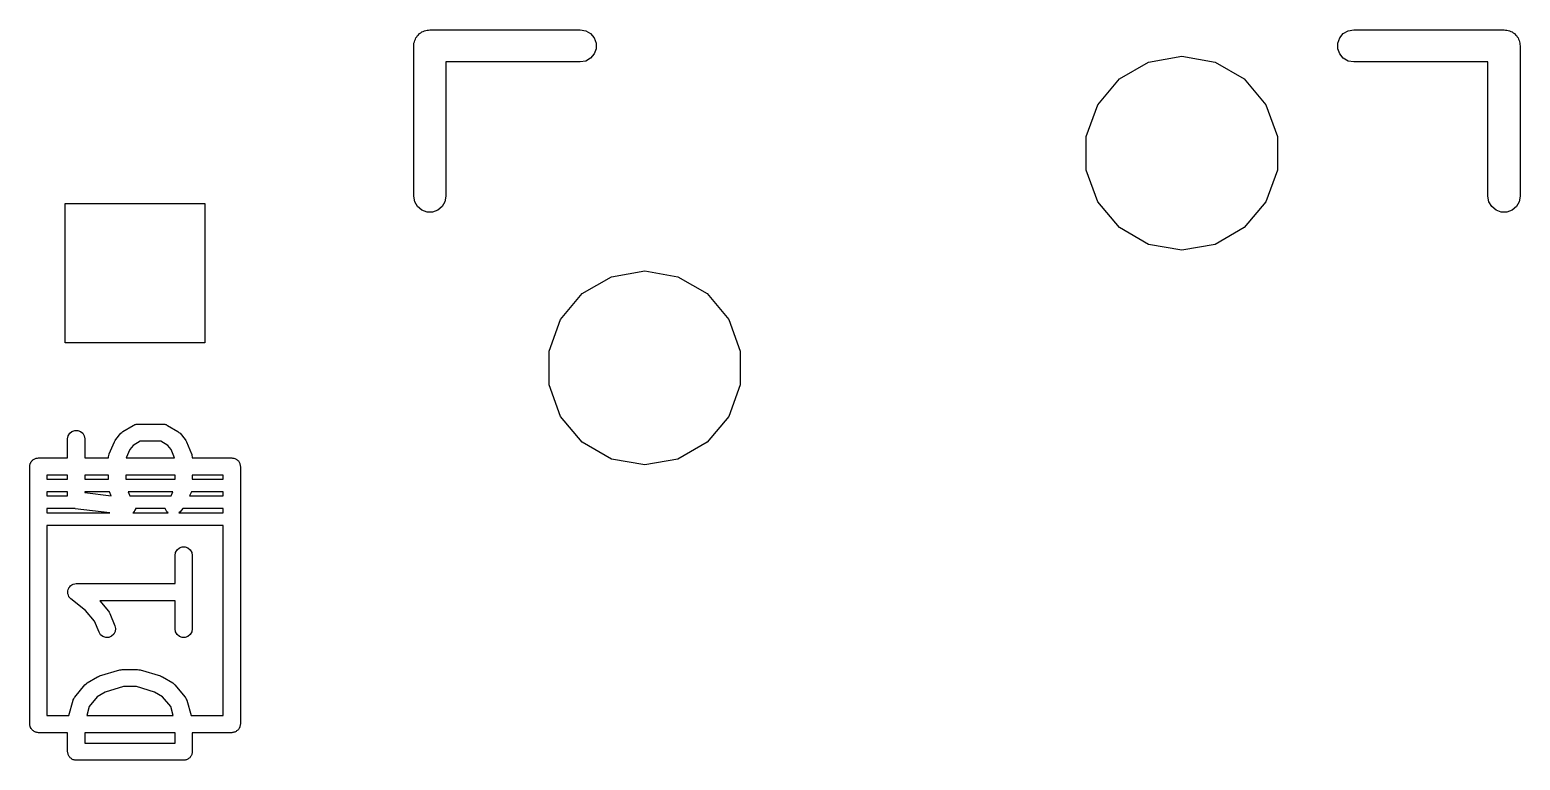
# Model space of a CAD drawing. Extents: x 47 to 330, y -254 to -153.
# Drawn here: x 51.3 to 68.92, y -182.1 to -173.46 of the extents above; entities that cross this region are included whole.
import ezdxf

# ---------------------------------------------------------------- set-up
doc = ezdxf.new("R2010")
doc.units = 0
doc.header["$MEASUREMENT"] = 0
doc.layers.add('BLACK', color=7, linetype='CONTINUOUS')

msp = doc.modelspace()

# ---------------------------------------------------------------- linework, layer by layer
at = {"layer": 'Black'}
for p, q in [((55.8543, -173.57), (55.86, -173.555)), ((55.86, -173.555), (55.8707, -173.542)), ((55.8707, -173.542), (55.8791, -173.528)), ((55.8791, -173.528), (55.8918, -173.517)), ((55.8918, -173.517), (55.9025, -173.504)), ((55.9025, -173.504), (55.917, -173.496)), ((55.917, -173.496), (55.9297, -173.485)), ((55.9297, -173.485), (55.9454, -173.479)), ((55.9454, -173.479), (55.9598, -173.471)), ((55.9598, -173.471), (55.9763, -173.468)), ((55.9763, -173.468), (55.9919, -173.462)), ((55.9919, -173.462), (56.0086, -173.462)), ((56.0086, -173.462), (56.025, -173.459)), ((56.025, -173.459), (57.803, -173.459)), ((57.803, -173.459), (57.8682, -173.471)), ((57.8682, -173.471), (57.9255, -173.504)), ((57.9255, -173.504), (57.968, -173.555)), ((57.968, -173.555), (57.9906, -173.617)), ((66.7594, -173.617), (66.782, -173.555)), ((66.782, -173.555), (66.8245, -173.504)), ((66.8245, -173.504), (66.8818, -173.471)), ((66.8818, -173.471), (66.947, -173.459)), ((66.947, -173.459), (68.725, -173.459)), ((68.725, -173.459), (68.7414, -173.462)), ((68.7414, -173.462), (68.7581, -173.462)), ((68.7581, -173.462), (68.7737, -173.468)), ((68.7737, -173.468), (68.7902, -173.471)), ((68.7902, -173.471), (68.8046, -173.479)), ((68.8046, -173.479), (68.8203, -173.485)), ((68.8203, -173.485), (68.833, -173.496)), ((68.833, -173.496), (68.8475, -173.504)), ((68.8475, -173.504), (68.8582, -173.517)), ((68.8582, -173.517), (68.8709, -173.528)), ((68.8709, -173.528), (68.8793, -173.542)), ((68.8793, -173.542), (68.89, -173.555)), ((68.89, -173.555), (68.8957, -173.57)), ((55.8345, -173.65), (55.8374, -173.634)), ((55.8345, -175.428), (55.8345, -173.65)), ((55.8374, -173.617), (55.8431, -173.601)), ((55.8374, -173.634), (55.8374, -173.617)), ((55.8431, -173.601), (55.846, -173.585)), ((55.846, -173.585), (55.8543, -173.57)), ((57.9906, -173.683), (57.968, -173.745)), ((57.9906, -173.617), (57.9906, -173.683)), ((66.7594, -173.683), (66.7594, -173.617)), ((66.782, -173.745), (66.7594, -173.683)), ((68.8957, -173.57), (68.904, -173.585)), ((68.904, -173.585), (68.9069, -173.601)), ((68.9069, -173.601), (68.9126, -173.617)), ((68.9126, -173.617), (68.9126, -173.634)), ((68.9126, -173.634), (68.9155, -173.65)), ((68.9155, -173.65), (68.9155, -175.428)), ((57.803, -173.84), (56.2155, -173.84)), ((56.2155, -173.84), (56.2155, -175.428)), ((57.8682, -173.829), (57.803, -173.84)), ((57.9255, -173.796), (57.8682, -173.829)), ((57.968, -173.745), (57.9255, -173.796)), ((64.1775, -174.041), (64.5226, -173.842)), ((64.5226, -173.842), (64.915, -173.773)), ((64.915, -173.773), (65.3074, -173.842)), ((65.3074, -173.842), (65.6525, -174.041)), ((66.8245, -173.796), (66.782, -173.745)), ((66.8818, -173.829), (66.8245, -173.796)), ((66.947, -173.84), (66.8818, -173.829)), ((68.5345, -173.84), (66.947, -173.84)), ((68.5345, -175.428), (68.5345, -173.84)), ((63.9214, -174.346), (64.1775, -174.041)), ((65.6525, -174.041), (65.9086, -174.346)), ((63.7851, -174.721), (63.9214, -174.346)), ((65.9086, -174.346), (66.0449, -174.721)), ((63.7851, -175.119), (63.7851, -174.721)), ((66.0449, -174.721), (66.0449, -175.119)), ((63.9214, -175.494), (63.7851, -175.119)), ((66.0449, -175.119), (65.9086, -175.494)), ((55.846, -175.493), (55.8345, -175.428)), ((55.8791, -175.55), (55.846, -175.493)), ((56.204, -175.493), (56.1709, -175.55)), ((56.2155, -175.428), (56.204, -175.493)), ((64.1775, -175.799), (63.9214, -175.494)), ((65.9086, -175.494), (65.6525, -175.799)), ((68.546, -175.493), (68.5345, -175.428)), ((68.5791, -175.55), (68.546, -175.493)), ((68.904, -175.493), (68.8709, -175.55)), ((68.9155, -175.428), (68.904, -175.493)), ((51.7145, -177.165), (51.7145, -175.514)), ((51.7145, -175.514), (53.3655, -175.514)), ((53.3655, -175.514), (53.3655, -177.165)), ((55.9297, -175.593), (55.8791, -175.55)), ((55.9919, -175.616), (55.9297, -175.593)), ((56.0581, -175.616), (55.9919, -175.616)), ((56.1202, -175.593), (56.0581, -175.616)), ((56.1709, -175.55), (56.1202, -175.593)), ((68.6298, -175.593), (68.5791, -175.55)), ((68.6919, -175.616), (68.6298, -175.593)), ((68.7581, -175.616), (68.6919, -175.616)), ((68.8203, -175.593), (68.7581, -175.616)), ((68.8709, -175.55), (68.8203, -175.593)), ((64.5226, -175.998), (64.1775, -175.799)), ((65.6525, -175.799), (65.3074, -175.998)), ((64.915, -176.067), (64.5226, -175.998)), ((65.3074, -175.998), (64.915, -176.067)), ((58.1726, -176.382), (58.565, -176.313)), ((58.565, -176.313), (58.9574, -176.382)), ((57.8275, -176.581), (58.1726, -176.382)), ((58.9574, -176.382), (59.3025, -176.581)), ((57.5714, -176.886), (57.8275, -176.581)), ((59.3025, -176.581), (59.5586, -176.886)), ((57.4351, -177.261), (57.5714, -176.886)), ((59.5586, -176.886), (59.6949, -177.261)), ((53.3655, -177.165), (51.7145, -177.165)), ((57.4351, -177.659), (57.4351, -177.261)), ((59.6949, -177.261), (59.6949, -177.659)), ((57.5714, -178.034), (57.4351, -177.659)), ((59.6949, -177.659), (59.5586, -178.034)), ((52.518, -178.14), (52.5271, -178.136)), ((52.5271, -178.136), (52.5355, -178.131)), ((52.5355, -178.131), (52.5434, -178.13)), ((52.5434, -178.13), (52.5509, -178.127)), ((52.5509, -178.127), (52.5606, -178.127)), ((52.5606, -178.127), (52.5702, -178.125)), ((52.5702, -178.125), (52.8726, -178.125)), ((52.8726, -178.125), (52.8822, -178.127)), ((52.8822, -178.127), (52.8919, -178.127)), ((52.8919, -178.127), (52.8995, -178.13)), ((52.8995, -178.13), (52.9074, -178.131)), ((52.9074, -178.131), (52.9158, -178.136)), ((52.9158, -178.136), (52.9249, -178.14)), ((57.8275, -178.339), (57.5714, -178.034)), ((59.5586, -178.034), (59.3025, -178.339)), ((51.7429, -178.299), (51.7491, -178.265)), ((51.7429, -178.524), (51.7429, -178.299)), ((51.7491, -178.265), (51.7667, -178.234)), ((51.7667, -178.234), (51.7937, -178.211)), ((51.7937, -178.211), (51.8269, -178.199)), ((51.8269, -178.199), (51.8622, -178.199)), ((51.8622, -178.199), (51.8953, -178.211)), ((51.8953, -178.211), (51.9224, -178.234)), ((51.9224, -178.234), (51.94, -178.265)), ((51.94, -178.265), (51.9461, -178.299)), ((51.9461, -178.299), (51.9461, -178.524)), ((52.3032, -178.32), (52.3108, -178.307)), ((52.3108, -178.307), (52.3712, -178.234)), ((52.3712, -178.234), (52.3842, -178.223)), ((52.3842, -178.223), (52.397, -178.212)), ((52.397, -178.212), (52.518, -178.14)), ((52.9249, -178.14), (53.0458, -178.212)), ((53.0458, -178.212), (53.0586, -178.223)), ((53.0586, -178.223), (53.0716, -178.234)), ((53.0716, -178.234), (53.1321, -178.307)), ((53.1321, -178.307), (53.1396, -178.32)), ((52.2302, -178.498), (52.2329, -178.482)), ((52.2329, -178.482), (52.234, -178.48)), ((52.234, -178.48), (52.2345, -178.478)), ((52.2345, -178.478), (52.295, -178.333)), ((52.295, -178.333), (52.3032, -178.32)), ((52.4767, -178.425), (52.4354, -178.524)), ((52.5163, -178.378), (52.4767, -178.425)), ((52.5984, -178.328), (52.5163, -178.378)), ((52.8445, -178.328), (52.5984, -178.328)), ((52.9265, -178.378), (52.8445, -178.328)), ((52.9662, -178.425), (52.9265, -178.378)), ((53.0075, -178.524), (52.9662, -178.425)), ((53.1396, -178.32), (53.1478, -178.333)), ((53.1478, -178.333), (53.2083, -178.478)), ((53.2083, -178.478), (53.2088, -178.48)), ((53.2088, -178.48), (53.21, -178.482)), ((53.21, -178.482), (53.2127, -178.498)), ((58.1726, -178.538), (57.8275, -178.339)), ((59.3025, -178.339), (58.9574, -178.538)), ((51.2954, -178.626), (51.2969, -178.617)), ((51.2954, -181.674), (51.2954, -178.626)), ((51.2969, -178.608), (51.3, -178.6)), ((51.2969, -178.617), (51.2969, -178.608)), ((51.3, -178.6), (51.3015, -178.591)), ((51.3015, -178.591), (51.306, -178.584)), ((51.306, -178.584), (51.309, -178.575)), ((51.309, -178.575), (51.3147, -178.568)), ((51.3147, -178.568), (51.3192, -178.561)), ((51.3192, -178.561), (51.326, -178.555)), ((51.326, -178.555), (51.3317, -178.548)), ((51.3317, -178.548), (51.3394, -178.544)), ((51.3394, -178.544), (51.3462, -178.538)), ((51.3462, -178.538), (51.3546, -178.535)), ((51.3546, -178.535), (51.3623, -178.531)), ((51.3623, -178.531), (51.371, -178.529)), ((51.371, -178.529), (51.3794, -178.526)), ((51.3794, -178.526), (51.3882, -178.526)), ((51.3882, -178.526), (51.397, -178.524)), ((51.397, -178.524), (51.7429, -178.524)), ((51.9461, -178.524), (52.2267, -178.524)), ((52.2267, -178.517), (52.2271, -178.515)), ((52.2267, -178.524), (52.2267, -178.517)), ((52.2268, -178.512), (52.2302, -178.498)), ((52.2271, -178.515), (52.2268, -178.512)), ((52.4354, -178.524), (53.0075, -178.524)), ((53.2127, -178.498), (53.216, -178.512)), ((53.216, -178.512), (53.2157, -178.515)), ((53.2157, -178.515), (53.2161, -178.517)), ((53.2161, -178.517), (53.2161, -178.524)), ((53.2161, -178.524), (53.683, -178.524)), ((53.683, -178.524), (53.6918, -178.526)), ((53.6918, -178.526), (53.7006, -178.526)), ((53.7006, -178.526), (53.709, -178.529)), ((53.709, -178.529), (53.7177, -178.531)), ((53.7177, -178.531), (53.7254, -178.535)), ((53.7254, -178.535), (53.7338, -178.538)), ((53.7338, -178.538), (53.7406, -178.544)), ((53.7406, -178.544), (53.7483, -178.548)), ((53.7483, -178.548), (53.754, -178.555)), ((53.754, -178.555), (53.7608, -178.561)), ((53.7608, -178.561), (53.7653, -178.568)), ((53.7653, -178.568), (53.771, -178.575)), ((53.771, -178.575), (53.774, -178.584)), ((53.774, -178.584), (53.7785, -178.591)), ((53.7785, -178.591), (53.78, -178.6)), ((53.78, -178.6), (53.7831, -178.608)), ((53.7831, -178.608), (53.7831, -178.617)), ((53.7831, -178.617), (53.7846, -178.626)), ((53.7846, -178.626), (53.7846, -181.674)), ((58.565, -178.607), (58.1726, -178.538)), ((58.9574, -178.538), (58.565, -178.607)), ((51.7429, -178.728), (51.4986, -178.728)), ((51.4986, -178.728), (51.4986, -178.775)), ((51.4986, -178.775), (51.54, -178.775)), ((51.54, -178.775), (51.7429, -178.775)), ((51.7429, -178.775), (51.7429, -178.728)), ((51.9461, -178.728), (51.9461, -178.775)), ((52.2267, -178.728), (51.9461, -178.728)), ((51.9461, -178.775), (52.2267, -178.775)), ((52.2267, -178.775), (52.2267, -178.728)), ((52.4299, -178.728), (52.4299, -178.775)), ((53.0129, -178.728), (52.4299, -178.728)), ((52.4299, -178.775), (53.0129, -178.775)), ((53.0129, -178.775), (53.0129, -178.728)), ((53.2161, -178.728), (53.2161, -178.775)), ((53.5814, -178.728), (53.2161, -178.728)), ((53.2161, -178.775), (53.5814, -178.775)), ((53.5814, -178.775), (53.5814, -178.728)), ((51.54, -178.925), (51.4986, -178.925)), ((51.4986, -178.925), (51.4986, -178.975)), ((51.4986, -178.975), (51.7429, -178.975)), ((51.7429, -178.925), (51.54, -178.925)), ((51.7429, -178.975), (51.7429, -178.925)), ((51.9461, -178.925), (51.9461, -178.935)), ((52.237, -178.925), (51.9461, -178.925)), ((51.9461, -178.935), (52.2567, -178.972)), ((52.2567, -178.972), (52.237, -178.925)), ((52.4571, -178.925), (52.4767, -178.972)), ((52.9857, -178.925), (52.4571, -178.925)), ((52.4767, -178.972), (52.4793, -178.975)), ((52.4793, -178.975), (52.9636, -178.975)), ((52.9636, -178.975), (52.9662, -178.972)), ((52.9662, -178.972), (52.9857, -178.925)), ((53.2058, -178.925), (53.185, -178.975)), ((53.185, -178.975), (53.5814, -178.975)), ((53.5814, -178.925), (53.2058, -178.925)), ((53.5814, -178.975), (53.5814, -178.925)), ((51.4986, -179.125), (51.4986, -179.175)), ((51.8263, -179.125), (51.4986, -179.125)), ((51.4986, -179.175), (52.2406, -179.175)), ((51.8269, -179.125), (51.8263, -179.125)), ((51.8297, -179.125), (51.8269, -179.125)), ((51.8324, -179.126), (51.8297, -179.125)), ((52.2406, -179.175), (51.8324, -179.126)), ((52.5156, -179.173), (52.5131, -179.175)), ((52.5131, -179.175), (52.93, -179.175)), ((52.5269, -179.163), (52.5156, -179.173)), ((52.5284, -179.161), (52.5269, -179.163)), ((52.5306, -179.159), (52.5284, -179.161)), ((52.5372, -179.145), (52.5306, -179.159)), ((52.5446, -179.133), (52.5372, -179.145)), ((52.5452, -179.13), (52.5446, -179.133)), ((52.5465, -179.127), (52.5452, -179.13)), ((52.5468, -179.125), (52.5465, -179.127)), ((52.8968, -179.125), (52.5468, -179.125)), ((52.8982, -179.133), (52.8968, -179.125)), ((52.916, -179.163), (52.8982, -179.133)), ((52.93, -179.175), (52.916, -179.163)), ((53.0716, -179.163), (53.0571, -179.175)), ((53.0571, -179.175), (53.5814, -179.175)), ((53.1031, -179.125), (53.0716, -179.163)), ((53.5814, -179.125), (53.1031, -179.125)), ((53.5814, -179.175), (53.5814, -179.125)), ((51.4986, -179.325), (51.4986, -181.572)), ((53.5814, -179.325), (51.4986, -179.325)), ((53.5814, -181.572), (53.5814, -179.325)), ((53.0129, -179.678), (53.0191, -179.644)), ((53.0129, -180.012), (53.0129, -179.678)), ((53.0191, -179.644), (53.0367, -179.613)), ((53.0367, -179.613), (53.0637, -179.59)), ((53.0637, -179.59), (53.0969, -179.578)), ((53.0969, -179.578), (53.1322, -179.578)), ((53.1322, -179.578), (53.1653, -179.59)), ((53.1653, -179.59), (53.1924, -179.613)), ((53.1924, -179.613), (53.21, -179.644)), ((53.21, -179.644), (53.2161, -179.678)), ((53.2161, -179.678), (53.2161, -180.549)), ((51.7501, -180.081), (51.7554, -180.065)), ((51.7554, -180.065), (51.7561, -180.064)), ((51.7561, -180.064), (51.7565, -180.063)), ((51.7565, -180.063), (51.7671, -180.05)), ((51.7671, -180.05), (51.7774, -180.037)), ((51.7774, -180.037), (51.7784, -180.037)), ((51.7784, -180.037), (51.7792, -180.036)), ((51.7792, -180.036), (51.7935, -180.028)), ((51.7935, -180.028), (51.8076, -180.019)), ((51.8076, -180.019), (51.8087, -180.019)), ((51.8087, -180.019), (51.8098, -180.018)), ((51.8098, -180.018), (51.826, -180.015)), ((51.826, -180.015), (51.8421, -180.012)), ((51.8421, -180.012), (51.8433, -180.012)), ((51.8433, -180.012), (51.8445, -180.012)), ((51.8445, -180.012), (53.0129, -180.012)), ((51.7441, -180.098), (51.7445, -180.097)), ((51.7445, -180.115), (51.7441, -180.098)), ((51.7445, -180.096), (51.7501, -180.081)), ((51.7445, -180.097), (51.7445, -180.096)), ((51.7445, -180.131), (51.7445, -180.115)), ((51.7449, -180.132), (51.7445, -180.131)), ((51.7449, -180.134), (51.7449, -180.132)), ((51.7509, -180.149), (51.7449, -180.134)), ((51.7565, -180.165), (51.7509, -180.149)), ((51.7573, -180.165), (51.7565, -180.165)), ((51.7577, -180.167), (51.7573, -180.165)), ((51.7686, -180.179), (51.7577, -180.167)), ((51.7792, -180.192), (51.7686, -180.179)), ((51.7803, -180.192), (51.7792, -180.192)), ((51.7811, -180.193), (51.7803, -180.192)), ((51.9545, -180.332), (51.7811, -180.193)), ((53.0129, -180.215), (52.1219, -180.215)), ((52.1219, -180.215), (52.225, -180.339)), ((53.0129, -180.549), (53.0129, -180.215)), ((52.059, -180.457), (51.9545, -180.332)), ((52.225, -180.339), (52.2325, -180.352)), ((52.2325, -180.352), (52.2407, -180.365)), ((52.2407, -180.365), (52.3012, -180.51)), ((52.1136, -180.588), (52.059, -180.457)), ((52.1326, -180.618), (52.1136, -180.588)), ((52.3043, -180.579), (52.2881, -180.611)), ((52.3012, -180.51), (52.3089, -180.544)), ((52.3089, -180.544), (52.3043, -180.579)), ((53.0191, -180.584), (53.0129, -180.549)), ((53.0367, -180.614), (53.0191, -180.584)), ((53.21, -180.584), (53.1924, -180.614)), ((53.2161, -180.549), (53.21, -180.584)), ((52.1607, -180.639), (52.1326, -180.618)), ((52.1943, -180.65), (52.1607, -180.639)), ((52.2296, -180.648), (52.1943, -180.65)), ((52.2621, -180.635), (52.2296, -180.648)), ((52.2881, -180.611), (52.2621, -180.635)), ((53.0637, -180.637), (53.0367, -180.614)), ((53.0969, -180.649), (53.0637, -180.637)), ((53.1322, -180.649), (53.0969, -180.649)), ((53.1653, -180.637), (53.1322, -180.649)), ((53.1924, -180.614), (53.1653, -180.637)), ((51.9737, -181.188), (52.0946, -181.115)), ((52.0946, -181.115), (52.1064, -181.111)), ((52.1064, -181.111), (52.1177, -181.105)), ((52.1177, -181.105), (52.3596, -181.032)), ((52.3596, -181.032), (52.3743, -181.031)), ((52.3743, -181.031), (52.3888, -181.028)), ((52.3888, -181.028), (52.5702, -181.028)), ((52.5702, -181.028), (52.5848, -181.031)), ((52.5848, -181.031), (52.5994, -181.032)), ((52.5994, -181.032), (52.8413, -181.105)), ((52.8413, -181.105), (52.8526, -181.111)), ((52.8526, -181.111), (52.8644, -181.115)), ((52.8644, -181.115), (52.9854, -181.188)), ((51.8269, -181.355), (51.9479, -181.21)), ((51.9479, -181.21), (51.9609, -181.199)), ((51.9609, -181.199), (51.9737, -181.188)), ((52.1883, -181.296), (52.093, -181.353)), ((52.4037, -181.231), (52.1883, -181.296)), ((52.5553, -181.231), (52.4037, -181.231)), ((52.7708, -181.296), (52.5553, -181.231)), ((52.8661, -181.353), (52.7708, -181.296)), ((52.9854, -181.188), (52.9982, -181.199)), ((52.9982, -181.199), (53.0111, -181.21)), ((53.0111, -181.21), (53.1321, -181.355)), ((51.7572, -181.572), (51.8071, -181.393)), ((51.8071, -181.393), (51.8088, -181.389)), ((51.8088, -181.389), (51.8094, -181.386)), ((51.8094, -181.386), (51.8163, -181.374)), ((51.8163, -181.374), (51.8223, -181.361)), ((51.8223, -181.361), (51.825, -181.358)), ((51.825, -181.358), (51.8269, -181.355)), ((51.997, -181.468), (51.9681, -181.572)), ((52.093, -181.353), (51.997, -181.468)), ((52.962, -181.468), (52.8661, -181.353)), ((52.9909, -181.572), (52.962, -181.468)), ((53.1321, -181.355), (53.134, -181.358)), ((53.134, -181.358), (53.1367, -181.361)), ((53.1367, -181.361), (53.1427, -181.374)), ((53.1427, -181.374), (53.1496, -181.386)), ((53.1496, -181.386), (53.1503, -181.389)), ((53.1503, -181.389), (53.1519, -181.393)), ((53.1519, -181.393), (53.2018, -181.572)), ((51.4986, -181.572), (51.7572, -181.572)), ((51.9681, -181.572), (52.9909, -181.572)), ((53.2018, -181.572), (53.5814, -181.572)), ((51.2969, -181.683), (51.2954, -181.674)), ((51.2969, -181.692), (51.2969, -181.683)), ((51.3, -181.7), (51.2969, -181.692)), ((51.3015, -181.709), (51.3, -181.7)), ((51.306, -181.716), (51.3015, -181.709)), ((51.309, -181.725), (51.306, -181.716)), ((51.3147, -181.732), (51.309, -181.725)), ((51.3192, -181.739), (51.3147, -181.732)), ((51.326, -181.745), (51.3192, -181.739)), ((51.3317, -181.752), (51.326, -181.745)), ((51.3394, -181.756), (51.3317, -181.752)), ((51.3462, -181.762), (51.3394, -181.756)), ((51.3546, -181.765), (51.3462, -181.762)), ((51.3623, -181.769), (51.3546, -181.765)), ((51.371, -181.771), (51.3623, -181.769)), ((51.3794, -181.774), (51.371, -181.771)), ((51.3882, -181.774), (51.3794, -181.774)), ((51.397, -181.776), (51.3882, -181.774)), ((51.7429, -181.776), (51.397, -181.776)), ((51.7429, -182.001), (51.7429, -181.776)), ((51.9461, -181.776), (51.9461, -181.899)), ((53.0129, -181.776), (51.9461, -181.776)), ((53.0129, -181.899), (53.0129, -181.776)), ((53.683, -181.776), (53.2161, -181.776)), ((53.2161, -181.776), (53.2161, -182.001)), ((53.6918, -181.774), (53.683, -181.776)), ((53.7006, -181.774), (53.6918, -181.774)), ((53.709, -181.771), (53.7006, -181.774)), ((53.7177, -181.769), (53.709, -181.771)), ((53.7254, -181.765), (53.7177, -181.769)), ((53.7338, -181.762), (53.7254, -181.765)), ((53.7406, -181.756), (53.7338, -181.762)), ((53.7483, -181.752), (53.7406, -181.756)), ((53.754, -181.745), (53.7483, -181.752)), ((53.7608, -181.739), (53.754, -181.745)), ((53.7653, -181.732), (53.7608, -181.739)), ((53.771, -181.725), (53.7653, -181.732)), ((53.774, -181.716), (53.771, -181.725)), ((53.7785, -181.709), (53.774, -181.716)), ((53.78, -181.7), (53.7785, -181.709)), ((53.7831, -181.692), (53.78, -181.7)), ((53.7846, -181.674), (53.7831, -181.683)), ((53.7831, -181.683), (53.7831, -181.692)), ((51.7445, -182.009), (51.7429, -182.001)), ((51.7445, -182.018), (51.7445, -182.009)), ((51.9461, -181.899), (53.0129, -181.899)), ((53.2161, -182.001), (53.2146, -182.009)), ((53.2146, -182.009), (53.2146, -182.018)), ((51.7475, -182.027), (51.7445, -182.018)), ((51.7491, -182.035), (51.7475, -182.027)), ((51.7535, -182.043), (51.7491, -182.035)), ((51.7565, -182.051), (51.7535, -182.043)), ((51.7622, -182.058), (51.7565, -182.051)), ((51.7667, -182.066), (51.7622, -182.058)), ((51.7735, -182.072), (51.7667, -182.066)), ((51.7792, -182.078), (51.7735, -182.072)), ((51.7869, -182.083), (51.7792, -182.078)), ((51.7937, -182.089), (51.7869, -182.083)), ((51.8021, -182.092), (51.7937, -182.089)), ((51.8098, -182.096), (51.8021, -182.092)), ((51.8185, -182.098), (51.8098, -182.096)), ((51.8269, -182.101), (51.8185, -182.098)), ((51.8358, -182.101), (51.8269, -182.101)), ((51.8445, -182.102), (51.8358, -182.101)), ((53.1145, -182.102), (51.8445, -182.102)), ((53.1233, -182.101), (53.1145, -182.102)), ((53.1322, -182.101), (53.1233, -182.101)), ((53.1405, -182.098), (53.1322, -182.101)), ((53.1493, -182.096), (53.1405, -182.098)), ((53.157, -182.092), (53.1493, -182.096)), ((53.1653, -182.089), (53.157, -182.092)), ((53.1721, -182.083), (53.1653, -182.089)), ((53.1798, -182.078), (53.1721, -182.083)), ((53.1855, -182.072), (53.1798, -182.078)), ((53.1924, -182.066), (53.1855, -182.072)), ((53.1968, -182.058), (53.1924, -182.066)), ((53.2025, -182.051), (53.1968, -182.058)), ((53.2056, -182.043), (53.2025, -182.051)), ((53.21, -182.035), (53.2056, -182.043)), ((53.2115, -182.027), (53.21, -182.035)), ((53.2146, -182.018), (53.2115, -182.027))]:
    msp.add_line(p, q, dxfattribs=at)

doc.saveas('drawing.dxf')
